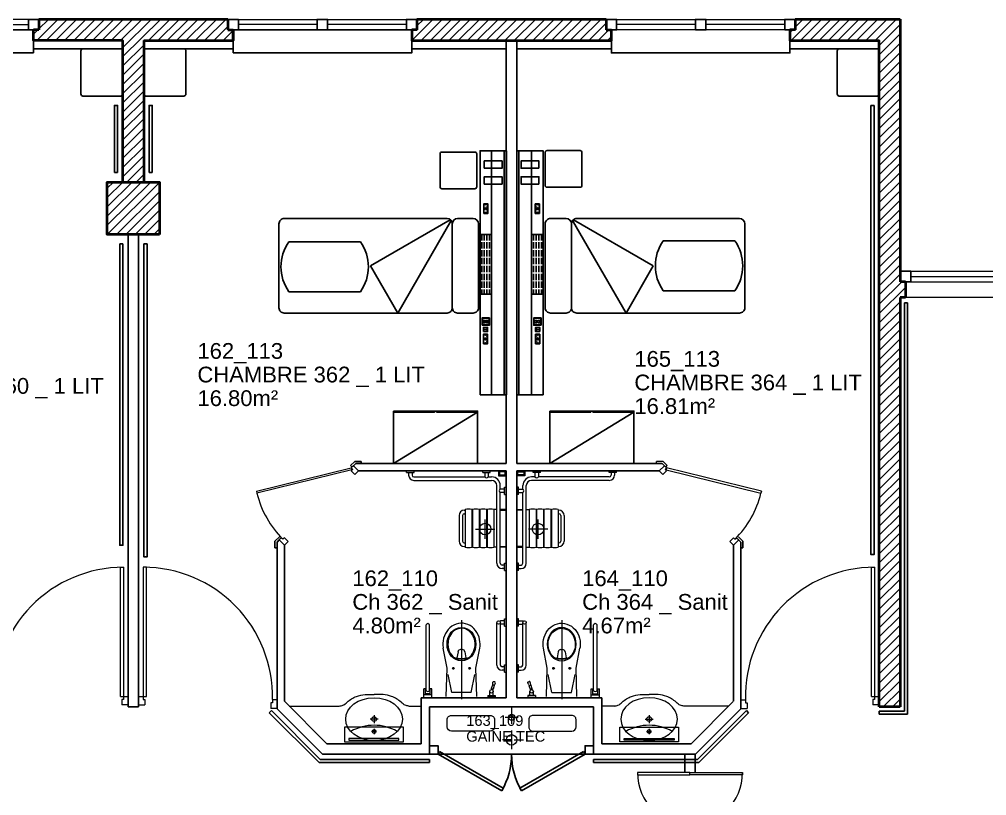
# Model space of a CAD drawing. Header units: metres. Extents: x 143.8 to 210.8, y 45.3 to 115.9.
# Drawn here: x 158.71 to 167.92, y 108.55 to 115.95 of the extents above; entities that cross this region are included whole.
import ezdxf

# ---------------------------------------------------------------- set-up
doc = ezdxf.new("R2010")
doc.units = ezdxf.units.M
doc.header["$LTSCALE"] = 0.6
doc.header["$MEASUREMENT"] = 0
doc.linetypes.add('CONTINU', pattern=[0])
doc.layers.get('0').update_dxf_attribs({"linetype": 'CONTINUOUS'})
for name, color, linetype in [('009 main courant', 181, 'CONTINUOUS'), ('400 Lits', 150, 'CONTINUOUS'), ('A_AGENC', 204, 'CONTINUOUS'), ('A_EQMP', 142, 'CONTINUOUS'), ('A_Etiqu_Gaine', 8, 'CONTINUOUS'), ('A_Etiqu_Gaine_code', 8, 'CONTINUOUS'), ('A_Etiqu_Local', 8, 'CONTINUOUS'), ('A_HACH_STRUC', 7, 'CONTINUOUS'), ('A_MUR_CLOIS', 8, 'CONTINU'), ('A_MURS_CLOI', 7, 'CONTINUOUS')]:
    doc.layers.add(name, color=color, linetype=linetype)
for name, color, linetype, lineweight in [('A_CHASS', 4, 'CONTINU', 0), ('A_MURS_STRU', 7, 'CONTINU', 40), ('A_PORT', 8, 'CONTINUOUS', 0), ('A_PORTE', 8, 'CONTINU', 0), ('A_SANI', 5, 'CONTINU', 0)]:
    doc.layers.add(name, color=color, linetype=linetype, lineweight=lineweight)
doc.styles.add('Attribut', font='arial.ttf')

# ---------------------------------------------------------------- blocks, each defined once
blk = doc.blocks.new('A_Etiqu_Local')
at = {"style": 'Attribut', "flags": 1}
for tag, p in [('CODE_HOPITAL', (-0.4463, 1.632)), ('CODE_SITE', (-0.4463, 1.407)), ('CODE_BATIMENT', (-0.4463, 1.182)), ('CODE_SECTEUR', (-0.4463, 0.957)), ('CODE_ETAGE', (-0.4463, 0.732)), ('NOM_NORMALISE', (-0.4463, -0.843)), ('SECTEUR_ACTIVITE', (-0.4463, -1.068)), ('SOUS_SECTEUR_ACTIVITE', (-0.4463, -1.293)), ('VOLUME', (-0.4463, -1.518)), ('SERVICE', (-0.4463, -1.743)), ('CODE_UG', (-0.4463, -1.968)), ('CODE_UA', (-0.4463, -2.193)), ('CODE_POLE', (-0.4463, -2.418)), ('OCCUPANT_EXTERNE', (-0.4463, -2.643)), ('DISPONIBILITE', (-0.4463, -2.868)), ('ACCES_HANDICAPES', (-0.4463, -3.093)), ('NATURE_SOL', (-0.4463, -3.318)), ('RISQUE_LABORATOIRE', (-0.4463, -3.543)), ('AMIANTE', (-0.4463, -3.768))]:
    blk.add_attdef(tag, p, '', height=0.15, dxfattribs=at)
at = {"layer": 'A_Etiqu_Local', "style": 'Attribut'}
for tag, p in [('CODE_PIECE', (-0.4463, 0.282)), ('NOM_USAGE', (-0.4463, 0.057)), ('SURFACE', (-0.4463, -0.168))]:
    blk.add_attdef(tag, p, '', height=0.15, dxfattribs=at)
blk = doc.blocks.new('A_Etiqu_Gaine')
at = {"style": 'Attribut', "flags": 1}
for tag, p in [('CODE_HOPITAL', (-0.4323, 0.8651)), ('CODE_SITE', (-0.4323, 0.7151)), ('CODE_BATIMENT', (-0.4323, 0.5651)), ('CODE_SECTEUR', (-0.4323, 0.4151)), ('CODE_ETAGE', (-0.4323, 0.2651)), ('NOM_NORMALISE', (-0.4323, -0.3349)), ('SECTEUR_ACTIVITE', (-0.4323, -0.4849)), ('SOUS_SECTEUR_ACTIVITE', (-0.4323, -0.6349)), ('SURFACE', (-0.4323, -0.7849)), ('CODE_UG', (-0.4323, -0.9349)), ('CODE_POLE', (-0.4323, -1.0849)), ('AMIANTE', (-0.4323, -1.2349))]:
    blk.add_attdef(tag, p, '', height=0.1, dxfattribs=at)
at = {"layer": 'A_Etiqu_Gaine', "style": 'Attribut'}
blk.add_attdef('NOM_USAGE', (-0.4323, -0.1849), '', height=0.1, dxfattribs=at)
at = {"layer": 'A_Etiqu_Gaine_code', "style": 'Attribut'}
blk.add_attdef('CODE_PIECE', (-0.4323, -0.0349), '', height=0.1, dxfattribs=at)
blk = doc.blocks.new('BROCA2-G840')
at = {"layer": '400 Lits', "linetype": 'Continuous'}
for p, q in [((18.649998, 68.849876), (18.799992, 68.849876)), ((18.849995, 68.799881), (18.849995, 67.999878)), ((18.860882, 68.831024), (19.36961, 67.949875)), ((18.868847, 68.838989), (19.629421, 68.399879)), ((19.629421, 68.399879), (19.36961, 67.949875)), ((18.649998, 67.949875), (18.799992, 67.949875))]:
    blk.add_line(p, q, dxfattribs=at)
for points in [[(18.649998, 68.849876, 0.414214), (18.599998, 68.799881), (18.599995, 67.999878, 0.414214), (18.649998, 67.949878)], [(18.799992, 68.849876, -0.414213), (18.849992, 68.799881), (18.849995, 67.999878, -0.414214), (18.799992, 67.949878)], [(18.899998, 68.849876, 0.414214), (18.849998, 68.799881), (18.849995, 67.999878, 0.414214), (18.899998, 67.949878)], [(18.899723, 67.949875), (20.449993, 67.949875, 0.414214), (20.499993, 67.999878), (20.499996, 68.799881, 0.414213), (20.449993, 68.849881), (18.899723, 68.849876)]]:
    blk.add_lwpolyline(points, format="xyb", dxfattribs=at)
blk = doc.blocks.new('BROCA2-G851')
at = {"layer": '400 Lits', "linetype": 'Continuous'}
for p, q in [((18.031073, 68.838989), (17.270498, 68.399872)), ((18.039038, 68.831024), (17.53031, 67.949875)), ((18.049925, 68.799881), (18.049925, 67.999878)), ((18.249922, 68.849884), (18.099928, 68.849884)), ((17.270498, 68.399872), (17.53031, 67.949875)), ((18.249922, 67.949875), (18.099928, 67.949875))]:
    blk.add_line(p, q, dxfattribs=at)
for points in [[(18.000196, 67.949875), (16.449926, 67.949875, -0.414214), (16.399926, 67.999878), (16.399923, 68.799881, -0.414214), (16.449926, 68.849881), (18.000196, 68.849884)], [(17.999922, 68.849884, -0.414213), (18.049922, 68.799881), (18.049925, 67.999878, -0.414214), (17.999922, 67.949878)], [(18.099928, 68.849884, 0.414213), (18.049928, 68.799881), (18.049925, 67.999878, 0.414214), (18.099928, 67.949878)], [(18.249922, 68.849884, -0.414213), (18.299922, 68.799881), (18.299925, 67.999878, -0.414214), (18.249922, 67.949878)]]:
    blk.add_lwpolyline(points, format="xyb", dxfattribs=at)
blk = doc.blocks.new('BROCA2-G666')
at = {"layer": '400 Lits', "linetype": 'Continuous'}
for p, q in [((8.973927, 68.63842), (9.655507, 68.63842)), ((8.973927, 68.161324), (9.655507, 68.161324))]:
    blk.add_line(p, q, dxfattribs=at)
for start, end in [(145.007771, 214.992539), (325.007913, 34.991933)]:
    blk.add_arc((9.314717, 68.399879), 0.415985, start, end, dxfattribs=at)

msp = doc.modelspace()

# ---------------------------------------------------------------- hatches: boundary and pattern name
at = {"layer": 'A_EQMP', "linetype": 'Continuous'}
h = msp.add_hatch(dxfattribs=at)
h.set_pattern_fill('ACAD_ISO02W100', color=8, scale=0.005, angle=90, style=0)
h.set_pattern_definition([(90, (162.765656, 110.23796), (0.025, 2e-18), [0.06, -0.015])])
h.paths.add_polyline_path([(163.2098, 113.8975), (163.2098, 113.3275), (163.0998, 113.3275), (163.0998, 113.8975)])
h = msp.add_hatch(dxfattribs=at)
h.set_pattern_fill('ACAD_ISO02W100', color=8, scale=0.005, angle=90, style=0)
h.set_pattern_definition([(90, (164.034856, 110.23796), (-0.025, 2e-18), [0.06, -0.015])])
h.paths.add_polyline_path([(163.5907, 113.8975), (163.5907, 113.3275), (163.7007, 113.3275), (163.7007, 113.8975)])
at = {"layer": 'A_HACH_STRUC'}
h = msp.add_hatch(dxfattribs=at)
h.set_pattern_fill('ANSI31', color=8, scale=0.5, angle=359.76959, style=0)
h.set_pattern_definition([(44.7696, (158.85037, 114.396135), (-0.0440161, 0.0443715), [])])
h.paths.add_polyline_path([(160.6994, 115.9457), (158.9004, 115.9457), (158.9004, 115.8457), (158.8504, 115.8457), (158.8504, 115.7457), (159.6999, 115.7457), (159.6999, 115.6657), (159.6999, 114.3961), (159.8999, 114.3961), (159.8999, 115.7457), (160.7494, 115.7457), (160.7494, 115.8457), (160.6994, 115.8457)])
h = msp.add_hatch(dxfattribs=at)
h.set_pattern_fill('ANSI31', color=8, scale=0.5, angle=359.76959, style=0)
h.set_pattern_definition([(44.7696, (162.44937, 115.74566), (-0.044016, 0.0443715), [])])
h.paths.add_polyline_path([(164.3001, 115.9457), (162.4994, 115.9457), (162.4994, 115.8457), (162.4494, 115.8457), (162.4494, 115.7457), (163.3496, 115.7457), (163.4499, 115.7457), (164.3501, 115.7457), (164.3501, 115.8457), (164.3001, 115.8457)])
h = msp.add_hatch(dxfattribs=at)
h.set_pattern_fill('ANSI31', color=8, scale=0.5, angle=359.76959, style=0)
h.set_pattern_definition([(44.7696, (166.05008, 109.39619), (-0.0440161, 0.04437154), [])])
h.paths.add_polyline_path([(167.0999, 115.9457), (166.1001, 115.9457), (166.1001, 115.8457), (166.0501, 115.8457), (166.0501, 115.7457), (166.9009, 115.7457), (166.8999, 115.7446), (166.8999, 115.6657), (166.8999, 109.3962), (167.0999, 109.3962), (167.0999, 113.2962), (167.1499, 113.2962), (167.1499, 113.4462), (167.0999, 113.4462)])
h = msp.add_hatch(dxfattribs=at)
h.set_pattern_fill('ANSI31', color=8, scale=0.5, angle=359.76959, style=0)
h.set_pattern_definition([(44.77, (159.54987, 113.896135), (-0.044016, 0.0443715), [])])
h.paths.add_polyline_path([(160.0499, 114.3961), (159.5499, 114.3961), (159.5499, 113.8961), (160.0499, 113.8961)])

# ---------------------------------------------------------------- linework, layer by layer
at = {"layer": '009 main courant', "color": 8, "linetype": 'Continuous'}
for p, q in [((166.8502, 115.1257), (166.8202, 115.1257)), ((159.6496, 114.4861), (159.6196, 114.4861)), ((159.9799, 114.4861), (159.9499, 114.4861)), ((159.6997, 113.8061), (159.6697, 113.8061)), ((159.93, 113.8061), (159.9, 113.8061)), ((167.1399, 113.2462), (167.1399, 109.3562)), ((167.1699, 113.2462), (167.1399, 113.2462)), ((167.1699, 113.2462), (167.1699, 109.3262)), ((161.1148, 109.3608), (161.0936, 109.3396)), ((161.567, 108.8662), (161.0936, 109.3396)), ((161.5795, 108.8962), (161.1148, 109.3608)), ((165.1709, 108.8962), (165.6355, 109.3608)), ((165.1833, 108.8662), (165.6567, 109.3396)), ((165.6355, 109.3608), (165.6567, 109.3396)), ((167.1399, 109.3562), (166.8999, 109.3562)), ((166.8999, 109.3262), (166.8999, 109.3562)), ((167.1699, 109.3262), (166.8999, 109.3262)), ((161.567, 108.8662), (162.6204, 108.8662)), ((161.5795, 108.8962), (162.6204, 108.8962)), ((162.6204, 108.8962), (162.6204, 108.8662)), ((164.1802, 108.8962), (164.1802, 108.8662)), ((165.1709, 108.8962), (164.1802, 108.8962)), ((165.1833, 108.8662), (164.1802, 108.8662))]:
    msp.add_line(p, q, dxfattribs=at)
for points in [[(158.8504, 115.6257), (157.1504, 115.6257), (157.1504, 115.8457), (158.8504, 115.8457)], [(160.7494, 115.6257), (162.4494, 115.6257), (162.4494, 115.8457), (160.7494, 115.8457)]]:
    msp.add_lwpolyline(points, close=True, dxfattribs=at)
for points in [[(164.3501, 115.8457), (164.3501, 115.6257), (166.0501, 115.6257), (166.0501, 115.8457)], [(159.6196, 114.4861), (159.6196, 115.1257), (159.6496, 115.1257), (159.6496, 114.4861)], [(159.9799, 114.4861), (159.9799, 115.1257), (159.9499, 115.1257), (159.9499, 114.4861)], [(166.8502, 115.1257), (166.8502, 110.8476), (166.8202, 110.8476), (166.8202, 115.1257)], [(159.6997, 113.8061), (159.6997, 110.936), (159.6697, 110.936), (159.6697, 113.8061)], [(159.9, 113.8061), (159.9, 110.8254), (159.93, 110.8254), (159.93, 113.8061)]]:
    msp.add_lwpolyline(points, dxfattribs=at)
at = {"layer": 'A_AGENC', "color": 8, "linetype": 'Continuous'}
for p, q in [((164.1802, 108.9462), (162.6202, 108.9462)), ((162.7002, 108.9462), (162.7152, 108.9722)), ((163.3064, 108.5962), (162.7002, 108.9462)), ((162.7152, 108.9722), (163.3214, 108.6222)), ((164.0852, 108.9722), (163.4789, 108.6222)), ((163.4939, 108.5962), (164.1002, 108.9462)), ((164.1002, 108.9462), (164.0852, 108.9722)), ((163.3214, 108.6222), (163.3064, 108.5962)), ((163.4789, 108.6222), (163.4939, 108.5962))]:
    msp.add_line(p, q, dxfattribs=at)
for points in [[(162.6202, 108.9462), (162.6202, 109.0262), (162.7002, 109.0262), (162.7002, 108.9462)], [(164.1002, 108.9462), (164.1002, 109.0262), (164.1802, 109.0262), (164.1802, 108.9462)]]:
    msp.add_lwpolyline(points, dxfattribs=at)
for centre, start, end in [((162.7002, 108.9462), 330.00001, 0), ((164.1002, 108.9462), 180, 210)]:
    msp.add_arc(centre, 0.7, start, end, dxfattribs=at)
at = {"layer": 'A_CHASS', "color": 8}
for p, q in [((158.8004, 115.9457), (157.2004, 115.9457)), ((160.7994, 115.9457), (162.3994, 115.9457)), ((164.4001, 115.9456), (166.0001, 115.9457)), ((157.2004, 115.8457), (158.8004, 115.8457)), ((158.0504, 115.8957), (158.8004, 115.8957)), ((161.5494, 115.8957), (160.7994, 115.8957)), ((162.3994, 115.8457), (160.7994, 115.8457)), ((162.3994, 115.8957), (161.6494, 115.8957)), ((165.1501, 115.8957), (164.4001, 115.8957)), ((166.0001, 115.8457), (164.4001, 115.8457)), ((166.0001, 115.8957), (165.2501, 115.8957)), ((167.1999, 113.5462), (168.7499, 113.5462)), ((167.1999, 113.4962), (168.7499, 113.4962)), ((167.1999, 113.4462), (168.8499, 113.4462)), ((168.7999, 113.2962), (167.1499, 113.2962))]:
    msp.add_line(p, q, dxfattribs=at)
at = {"layer": 'A_EQMP', "color": 8, "linetype": 'Continuous'}
for p, q in [((163.2098, 112.3686), (163.2098, 114.6942)), ((163.3299, 112.3686), (163.3299, 114.6942)), ((163.4706, 112.3686), (163.4706, 114.6942)), ((163.5907, 112.3686), (163.5907, 114.6942)), ((163.1748, 114.143), (163.1348, 114.143)), ((163.6257, 114.143), (163.6657, 114.143)), ((163.1665, 112.9752), (163.1665, 113.0085)), ((163.634, 112.9752), (163.634, 113.0085)), ((163.1714, 112.9012), (163.1314, 112.9012)), ((163.6291, 112.9012), (163.6691, 112.9012)), ((162.2765, 111.7146), (163.0765, 112.2046)), ((163.764, 111.7146), (164.564, 112.2046))]:
    msp.add_line(p, q, dxfattribs=at)
for points in [[(159.6999, 115.6657), (159.3199, 115.6657, 0.414214), (159.2999, 115.6457), (159.2999, 115.2357, 0.414214), (159.3199, 115.2157), (159.6799, 115.2157, 0.414213), (159.6999, 115.2357), (159.6999, 115.6657)], [(159.8999, 115.6657), (160.2799, 115.6657, -0.414214), (160.2999, 115.6457), (160.2999, 115.2357, -0.414214), (160.2799, 115.2157), (159.9199, 115.2157, -0.414213), (159.8999, 115.2357), (159.8999, 115.6657)], [(166.8999, 115.6657), (166.5199, 115.6657, 0.414214), (166.4999, 115.6457), (166.4999, 115.2357, 0.414214), (166.5199, 115.2157), (166.8799, 115.2157, 0.414213), (166.8999, 115.2357), (166.8999, 115.6657)]]:
    msp.add_lwpolyline(points, format="xyb", dxfattribs=at)
for points in [[(163.069, 114.35), (163.069, 114.6647, 0.414214), (163.0514, 114.6824), (162.7366, 114.6824, 0.414214), (162.719, 114.6647), (162.719, 114.35, 0.414214), (162.7366, 114.3324), (163.0514, 114.3324, 0.414214)], [(164.0699, 114.364), (164.0699, 114.6787, 0.414214), (164.0522, 114.6964), (163.7375, 114.6964, 0.414214), (163.7199, 114.6787), (163.7199, 114.364, 0.414214), (163.7375, 114.3464), (164.0522, 114.3464, 0.414214)]]:
    msp.add_lwpolyline(points, format="xyb", close=True, dxfattribs=at)
for points in [[(163.1003, 112.3686), (163.1003, 114.6942), (163.3503, 114.6942), (163.3503, 112.3686)], [(163.7002, 112.3686), (163.7002, 114.6942), (163.4502, 114.6942), (163.4502, 112.3686)], [(163.1399, 114.527), (163.1399, 114.597), (163.3099, 114.597), (163.3099, 114.527)], [(163.6607, 114.527), (163.6607, 114.597), (163.4907, 114.597), (163.4907, 114.527)], [(163.1399, 114.377), (163.1399, 114.447), (163.3099, 114.447), (163.3099, 114.377)], [(163.6607, 114.377), (163.6607, 114.447), (163.4907, 114.447), (163.4907, 114.377)], [(163.1348, 114.098), (163.1348, 114.188), (163.1748, 114.188), (163.1748, 114.098)], [(163.6657, 114.098), (163.6657, 114.188), (163.6257, 114.188), (163.6257, 114.098)], [(163.1198, 113.0325), (163.1198, 113.1025), (163.1898, 113.1025), (163.1898, 113.0325)], [(163.1218, 113.0345), (163.1218, 113.1005), (163.1878, 113.1005), (163.1878, 113.0345)], [(163.132, 113.0562), (163.132, 113.0788), (163.1493, 113.0788), (163.1493, 113.0562)], [(163.1776, 113.0562), (163.1776, 113.0788), (163.1604, 113.0788), (163.1604, 113.0562)], [(163.6807, 113.0325), (163.6807, 113.1025), (163.6107, 113.1025), (163.6107, 113.0325)], [(163.6787, 113.0345), (163.6787, 113.1005), (163.6127, 113.1005), (163.6127, 113.0345)], [(163.6229, 113.0562), (163.6229, 113.0788), (163.6402, 113.0788), (163.6402, 113.0562)], [(163.6685, 113.0562), (163.6685, 113.0788), (163.6512, 113.0788), (163.6512, 113.0562)], [(163.1322, 112.9714), (163.1322, 113.0114), (163.1722, 113.0114), (163.1722, 112.9714)], [(163.6683, 112.9714), (163.6683, 113.0114), (163.6283, 113.0114), (163.6283, 112.9714)], [(163.1314, 112.8562), (163.1314, 112.9462), (163.1714, 112.9462), (163.1714, 112.8562)], [(163.6691, 112.8562), (163.6691, 112.9462), (163.6291, 112.9462), (163.6291, 112.8562)], [(162.2765, 112.2146), (162.2765, 111.7146), (163.0765, 111.7146), (163.0765, 112.2146)], [(163.764, 112.2146), (163.764, 111.7146), (164.564, 111.7146), (164.564, 112.2146)]]:
    msp.add_lwpolyline(points, close=True, dxfattribs=at)
for points in [[(163.2098, 113.8975), (163.0998, 113.8975)], [(163.5907, 113.8975), (163.7007, 113.8975), (163.7007, 113.3275), (163.5907, 113.3275)], [(163.0998, 113.3275), (163.2098, 113.3275)], [(163.1665, 112.9912), (163.1417, 112.9912)], [(163.634, 112.9912), (163.6588, 112.9912)], [(162.6665, 112.2146), (162.6665, 112.2046), (162.2765, 112.2046)], [(163.0765, 112.2046), (162.6865, 112.2046), (162.6865, 112.2146)], [(164.154, 112.2146), (164.154, 112.2046), (163.764, 112.2046)], [(164.564, 112.2046), (164.174, 112.2046), (164.174, 112.2146)]]:
    msp.add_lwpolyline(points, dxfattribs=at)
for centre, radius in [((163.1548, 114.1655), 0.02), ((163.1548, 114.1789), 0.000725), ((163.6457, 114.1655), 0.02), ((163.6457, 114.1789), 0.000725), ((163.1548, 114.1205), 0.02), ((163.1548, 114.1537), 0.000725), ((163.1548, 114.1339), 0.000725), ((163.1548, 114.1087), 0.000725), ((163.1683, 114.1652), 0.000725), ((163.1683, 114.1202), 0.000725), ((163.6457, 114.1205), 0.02), ((163.6322, 114.1652), 0.000725), ((163.6322, 114.1202), 0.000725), ((163.6457, 114.1537), 0.000725), ((163.6457, 114.1339), 0.000725), ((163.6457, 114.1087), 0.000725), ((163.1514, 112.9237), 0.02), ((163.1514, 112.8787), 0.02), ((163.1514, 112.9371), 0.000725), ((163.1514, 112.9119), 0.000725), ((163.1514, 112.8921), 0.000725), ((163.1649, 112.9234), 0.000725), ((163.6491, 112.9237), 0.02), ((163.6491, 112.8787), 0.02), ((163.6356, 112.9234), 0.000725), ((163.6491, 112.9371), 0.000725), ((163.6491, 112.9119), 0.000725), ((163.6491, 112.8921), 0.000725), ((163.1514, 112.8669), 0.000725), ((163.1649, 112.8784), 0.000725), ((163.6356, 112.8784), 0.000725), ((163.6491, 112.8669), 0.000725)]:
    msp.add_circle(centre, radius, dxfattribs=at)
at = {"layer": 'A_MUR_CLOIS', "color": 8, "linetype": 'Continuous'}
for p, q in [((159.7502, 109.3962), (159.7499, 113.8961)), ((159.8499, 109.3962), (159.8499, 113.8961)), ((161.9078, 111.7343), (161.868, 111.6946)), ((161.8822, 111.6805), (161.868, 111.6946)), ((161.9161, 111.7143), (161.8953, 111.6935)), ((161.9078, 111.7343), (161.9696, 111.7343)), ((161.9161, 111.7143), (163.3502, 111.7144)), ((161.9696, 111.7143), (161.9696, 111.7343)), ((164.8337, 111.7143), (163.4503, 111.7144)), ((161.9451, 111.6443), (163.3502, 111.6444)), ((161.191, 111.0176), (161.1473, 110.9739)), ((161.1473, 110.9739), (161.1473, 110.9121)), ((161.1881, 110.9864), (161.1673, 110.9656)), ((161.1673, 109.3793), (161.1673, 110.9656)), ((165.5587, 111.0176), (165.6024, 110.9739)), ((165.5824, 109.3793), (165.5824, 110.9656)), ((165.6024, 110.9739), (165.6024, 110.9121)), ((161.1673, 110.9121), (161.1473, 110.9121)), ((161.2373, 109.4507), (161.2373, 110.9366)), ((165.5124, 109.4507), (165.5124, 110.9366)), ((165.5824, 110.9121), (165.6024, 110.9121)), ((163.3499, 109.4832), (162.5402, 109.4832)), ((162.5402, 109.0462), (162.5402, 109.4832)), ((164.2602, 109.4832), (163.4498, 109.4832)), ((164.2602, 109.0462), (164.2602, 109.4832)), ((159.7502, 109.3962), (159.8499, 109.3962)), ((161.2373, 109.4507), (161.6419, 109.0462)), ((164.1802, 109.3962), (162.6202, 109.3962)), ((162.6202, 108.9462), (162.6202, 109.3962)), ((164.1802, 108.9462), (164.1802, 109.3962)), ((165.5101, 109.4475), (165.1087, 109.0462)), ((161.1673, 109.3793), (161.6005, 108.9462)), ((165.5801, 109.3761), (165.1502, 108.9462)), ((162.5402, 109.0462), (161.6419, 109.0462)), ((165.1087, 109.0462), (164.2602, 109.0462)), ((162.6202, 108.9462), (161.6005, 108.9462)), ((165.1502, 108.9462), (164.1802, 108.9462))]:
    msp.add_line(p, q, dxfattribs=at)
for points in [[(158.9004, 115.8457), (158.8004, 115.8457), (158.8004, 115.9457), (158.9004, 115.9457)], [(160.6994, 115.8457), (160.7994, 115.8457), (160.7994, 115.9457), (160.6994, 115.9457)], [(161.5494, 115.8457), (161.6494, 115.8457), (161.6494, 115.9457), (161.5494, 115.9457)], [(162.3994, 115.8457), (162.4994, 115.8457), (162.4994, 115.9457), (162.3994, 115.9457)], [(164.3001, 115.8457), (164.4001, 115.8457), (164.4001, 115.9456), (164.3001, 115.9456)], [(165.1501, 115.8457), (165.2501, 115.8457), (165.2501, 115.9457), (165.1501, 115.9457)], [(166.0001, 115.8457), (166.1001, 115.8457), (166.1001, 115.9457), (166.0001, 115.9457)], [(159.6999, 115.6657), (158.8504, 115.6657), (158.8504, 115.7457), (159.6999, 115.7457)], [(159.8999, 115.6657), (160.7494, 115.6657), (160.7494, 115.7457), (159.8999, 115.7457)], [(166.0501, 115.6657), (166.8999, 115.6657), (166.8999, 115.7457), (166.0501, 115.7457)], [(167.1999, 113.4462), (167.0999, 113.4462), (167.0999, 113.5462), (167.1999, 113.5462)]]:
    msp.add_lwpolyline(points, close=True, dxfattribs=at)
for points in [[(164.3501, 115.7457), (162.4494, 115.7457), (162.4494, 115.6657), (163.3496, 115.6657), (163.3496, 115.7457)], [(163.3499, 115.7457), (163.3502, 111.7144)], [(163.4503, 111.7144), (163.4499, 115.7457)], [(163.4499, 115.7457), (163.4499, 115.6657), (164.3501, 115.6657), (164.3501, 115.7457)], [(163.3499, 111.6446), (163.3499, 109.4832)], [(164.8053, 111.6443), (163.4506, 111.6446), (163.4506, 109.4832)]]:
    msp.add_lwpolyline(points, dxfattribs=at)
at = {"layer": 'A_MURS_CLOI', "color": 8}
for p, q in [((165.0486, 108.7701), (165.0486, 108.9462)), ((165.1486, 108.7701), (165.1486, 108.9462))]:
    msp.add_line(p, q, dxfattribs=at)
at = {"layer": 'A_MURS_STRU', "color": 8, "linetype": 'Continuous'}
for p, q in [((158.9004, 115.9457), (158.9004, 115.8457)), ((160.6994, 115.9457), (160.6994, 115.8457)), ((162.4994, 115.9457), (162.4994, 115.8457)), ((164.3001, 115.9456), (164.3001, 115.8457)), ((166.1001, 115.9457), (166.1001, 115.8457)), ((167.0999, 115.9462), (167.0999, 113.4462)), ((158.9004, 115.8457), (158.8504, 115.8457)), ((160.6994, 115.8457), (160.7494, 115.8457)), ((162.4994, 115.8457), (162.4494, 115.8457)), ((164.3001, 115.8457), (164.3501, 115.8457)), ((166.1001, 115.8457), (166.0501, 115.8457)), ((166.8999, 109.3962), (166.8999, 115.7457)), ((167.1499, 113.4462), (167.0999, 113.4462)), ((167.1499, 113.4462), (167.1499, 113.2962)), ((167.0999, 113.2962), (167.0999, 109.3962)), ((167.1499, 113.2962), (167.0999, 113.2962)), ((167.0999, 109.3962), (166.8999, 109.3962))]:
    msp.add_line(p, q, dxfattribs=at)
for points in [[(160.6994, 115.9457), (158.9004, 115.9457)], [(164.3001, 115.9457), (162.4994, 115.9457)], [(167.0999, 115.9457), (166.1001, 115.9457)], [(159.6999, 115.7457), (158.8501, 115.7457), (158.8501, 115.8457)], [(159.8999, 115.7457), (160.7497, 115.7457), (160.7497, 115.8457)], [(160.7494, 115.8457), (160.7494, 115.7457)], [(162.4494, 115.8457), (162.4494, 115.7457), (164.3504, 115.7457), (164.3504, 115.8457)], [(166.0501, 115.8457), (166.0501, 115.7457), (166.8999, 115.7457)], [(159.6999, 114.3961), (159.6999, 115.7457)], [(159.8999, 115.7457), (159.8999, 114.3961)]]:
    msp.add_lwpolyline(points, dxfattribs=at)
msp.add_lwpolyline([(160.0499, 113.8961), (159.5499, 113.8961), (159.5499, 114.3961), (160.0499, 114.3961)], close=True, dxfattribs=at)
at = {"layer": 'A_PORT', "color": 8}
for p, q in [((165.0986, 108.7701), (164.5986, 108.7701)), ((164.5986, 108.7701), (164.5986, 108.7487)), ((164.5986, 108.7487), (165.0986, 108.7487)), ((165.0986, 108.7701), (165.5986, 108.7701)), ((165.0986, 108.7487), (165.0986, 108.7701)), ((165.0986, 108.7487), (165.0986, 108.7701)), ((165.5986, 108.7487), (165.0986, 108.7487)), ((165.5986, 108.7701), (165.5986, 108.7487))]:
    msp.add_line(p, q, dxfattribs=at)
for start, end in [(180, 269.99999), (270.00001, 360)]:
    msp.add_arc((165.0986, 108.7701), 0.5, start, end, dxfattribs=at)
at = {"layer": 'A_PORTE', "color": 8, "linetype": 'Continuous'}
for p, q in [((164.7801, 111.7143), (164.7801, 111.7343)), ((164.8419, 111.7343), (164.7801, 111.7343)), ((164.8337, 111.7143), (164.8545, 111.6935)), ((164.8419, 111.7343), (164.8817, 111.6946)), ((164.8676, 111.6805), (164.8817, 111.6946)), ((160.9709, 111.4517), (161.8737, 111.6726)), ((161.8785, 111.6532), (160.9755, 111.4323)), ((161.8737, 111.6726), (161.8785, 111.6532)), ((164.876, 111.6726), (164.8713, 111.6532)), ((164.8713, 111.6532), (165.7742, 111.4323)), ((165.7788, 111.4517), (164.876, 111.6726)), ((160.9709, 111.4517), (160.9756, 111.4323)), ((165.7788, 111.4517), (165.7741, 111.4323)), ((165.5616, 110.9864), (165.5824, 110.9656)), ((159.6763, 109.4962), (159.6763, 110.7262)), ((159.6763, 110.7262), (159.7063, 110.7262)), ((159.7063, 110.7262), (159.7063, 109.4684)), ((159.8938, 110.7262), (159.8938, 109.4684)), ((159.9238, 110.7262), (159.8938, 110.7262)), ((159.9238, 109.4962), (159.9238, 110.7262)), ((166.826, 110.7262), (166.856, 110.7262)), ((166.826, 109.4962), (166.826, 110.7262)), ((166.856, 110.7262), (166.856, 109.4684)), ((159.6763, 109.4962), (159.7502, 109.4962)), ((159.8499, 109.4962), (159.9238, 109.4962)), ((166.826, 109.4962), (166.8999, 109.4962)), ((159.7063, 109.4684), (159.6903, 109.4684)), ((159.6903, 109.4684), (159.6903, 109.4162)), ((159.7502, 109.4162), (159.6903, 109.4162)), ((159.8499, 109.4162), (159.9098, 109.4162)), ((159.8938, 109.4684), (159.9098, 109.4684)), ((159.9098, 109.4684), (159.9098, 109.4162)), ((161.1234, 109.4346), (161.1074, 109.4346)), ((161.1074, 109.4346), (161.1074, 109.3824)), ((161.1234, 109.4624), (161.1234, 109.4346)), ((161.1673, 109.4624), (161.1234, 109.4624)), ((161.1673, 109.3824), (161.1673, 109.4624)), ((165.5824, 109.4624), (165.6263, 109.4624)), ((165.6263, 109.4624), (165.6263, 109.4346)), ((165.6263, 109.4346), (165.6423, 109.4346)), ((165.6423, 109.4346), (165.6423, 109.3824)), ((166.84, 109.4684), (166.84, 109.4162)), ((166.856, 109.4684), (166.84, 109.4684)), ((166.8999, 109.4162), (166.84, 109.4162)), ((161.1673, 109.3824), (161.1074, 109.3824)), ((165.5824, 109.3824), (165.6423, 109.3824))]:
    msp.add_line(p, q, dxfattribs=at)
for points in [[(161.8949, 111.6938), (161.8737, 111.6726), (161.8879, 111.6585), (161.8737, 111.6443), (161.9091, 111.609), (161.9444, 111.6443), (161.8949, 111.6938)], [(164.8548, 111.6938), (164.876, 111.6726), (164.8619, 111.6585), (164.876, 111.6443), (164.8407, 111.609), (164.8053, 111.6443), (164.8548, 111.6938)], [(161.2373, 111.008), (161.2232, 110.9938), (161.209, 111.008), (161.1878, 110.9867), (161.2373, 110.9372), (161.2727, 110.9726), (161.2373, 111.008)], [(165.5124, 111.008), (165.5265, 110.9938), (165.5407, 111.008), (165.5619, 110.9867), (165.5124, 110.9372), (165.477, 110.9726), (165.5124, 111.008)]]:
    msp.add_lwpolyline(points, dxfattribs=at)
for centre, radius, start, end in [((161.8879, 111.6585), 0.94, 193.92465, 225), ((164.8619, 111.6585), 0.94, 315, 346.07535), ((159.7063, 109.4962), 1.23, 90, 181.29426), ((159.8938, 109.4962), 1.23, 358.70574, 90), ((166.856, 109.4962), 1.23, 90, 181.29426)]:
    msp.add_arc(centre, radius, start, end, dxfattribs=at)
at = {"layer": 'A_SANI', "color": 8, "linetype": 'Continuous'}
for p, q in [((162.401, 111.6279), (162.401, 111.6446)), ((162.401, 111.6279), (162.4717, 111.6279)), ((162.4198, 111.6279), (162.4198, 111.6046)), ((162.4528, 111.6279), (162.4528, 111.6046)), ((162.4717, 111.6279), (162.4717, 111.6446)), ((163.1257, 111.6446), (163.1964, 111.6446)), ((163.1257, 111.6279), (163.1257, 111.6446)), ((163.1257, 111.6279), (163.1964, 111.6279)), ((163.1446, 111.6279), (163.1446, 111.5876)), ((163.1776, 111.6279), (163.1776, 111.5876)), ((163.1964, 111.6279), (163.1964, 111.6446)), ((163.6748, 111.6446), (163.6041, 111.6446)), ((163.6041, 111.6279), (163.6041, 111.6446)), ((163.6748, 111.6279), (163.6041, 111.6279)), ((163.623, 111.6279), (163.623, 111.5876)), ((163.656, 111.6279), (163.656, 111.5876)), ((163.6748, 111.6279), (163.6748, 111.6446)), ((164.3288, 111.6279), (164.3288, 111.6446)), ((164.3995, 111.6279), (164.3288, 111.6279)), ((164.3477, 111.6279), (164.3477, 111.6046)), ((164.3807, 111.6279), (164.3807, 111.6046)), ((164.3995, 111.6279), (164.3995, 111.6446)), ((162.4698, 111.5876), (163.1446, 111.5876)), ((162.4698, 111.5546), (163.2101, 111.5546)), ((163.1776, 111.5876), (163.2101, 111.5876)), ((163.623, 111.5876), (163.5905, 111.5876)), ((164.3307, 111.5546), (163.5905, 111.5546)), ((164.3307, 111.5876), (163.656, 111.5876)), ((163.2601, 110.7644), (163.2601, 111.5046)), ((163.2931, 111.4721), (163.2931, 111.5046)), ((163.3333, 111.4721), (163.2931, 111.4721)), ((163.2931, 110.7644), (163.2931, 111.4391)), ((163.3333, 111.4391), (163.2931, 111.4391)), ((163.3333, 111.491), (163.3501, 111.491)), ((163.3333, 111.4203), (163.3333, 111.491)), ((163.3333, 111.4203), (163.3501, 111.4203)), ((163.3501, 111.4203), (163.3501, 111.491)), ((163.4505, 111.4203), (163.4505, 111.491)), ((163.4672, 111.491), (163.4505, 111.491)), ((163.4672, 111.4203), (163.4505, 111.4203)), ((163.4672, 111.4203), (163.4672, 111.491)), ((163.4672, 111.4721), (163.5075, 111.4721)), ((163.4672, 111.4391), (163.5075, 111.4391)), ((163.5075, 111.4721), (163.5075, 111.5046)), ((163.5075, 110.7644), (163.5075, 111.4391)), ((163.5405, 110.7644), (163.5405, 111.5046)), ((162.9501, 111.2698), (162.9568, 111.2698)), ((162.9501, 111.2368), (162.9568, 111.2368)), ((162.9568, 111.2766), (162.9568, 110.918)), ((163.0218, 111.2766), (163.0218, 110.918)), ((163.0268, 111.2766), (163.0218, 111.2766)), ((163.0268, 111.2766), (163.0268, 110.918)), ((163.0918, 111.2766), (163.0918, 110.918)), ((163.0968, 111.2766), (163.0918, 111.2766)), ((163.0968, 111.2766), (163.0968, 110.918)), ((163.1618, 111.2766), (163.1618, 110.918)), ((163.1668, 111.2766), (163.1618, 111.2766)), ((163.1668, 111.2766), (163.1668, 110.918)), ((163.2318, 111.2766), (163.2318, 110.918)), ((163.2601, 111.2766), (163.2318, 111.2766)), ((163.3501, 111.2766), (163.2931, 111.2766)), ((163.2931, 111.2698), (163.3501, 111.2698)), ((163.4505, 111.2766), (163.5075, 111.2766)), ((163.5075, 111.2698), (163.4505, 111.2698)), ((163.5405, 111.2766), (163.5687, 111.2766)), ((163.5687, 111.2766), (163.5687, 110.918)), ((163.6337, 111.2766), (163.6337, 110.918)), ((163.6337, 111.2766), (163.6387, 111.2766)), ((163.6387, 111.2766), (163.6387, 110.918)), ((163.7037, 111.2766), (163.7037, 110.918)), ((163.7037, 111.2766), (163.7087, 111.2766)), ((163.7087, 111.2766), (163.7087, 110.918)), ((163.7737, 111.2766), (163.7737, 110.918)), ((163.7737, 111.2766), (163.7787, 111.2766)), ((163.7787, 111.2766), (163.7787, 110.918)), ((163.8437, 111.2766), (163.8437, 110.918)), ((163.8505, 111.2698), (163.8437, 111.2698)), ((163.8505, 111.2368), (163.8437, 111.2368)), ((162.9001, 111.2198), (162.9001, 110.9748)), ((162.9331, 111.2198), (162.9331, 110.9748)), ((163.1484, 110.9985), (163.1484, 111.1831)), ((163.6521, 110.9985), (163.6521, 111.1831)), ((163.8675, 111.2198), (163.8675, 110.9748)), ((163.9005, 111.2198), (163.9005, 110.9748)), ((163.0562, 111.0908), (163.2407, 111.0908)), ((163.7444, 111.0908), (163.5598, 111.0908)), ((162.9501, 110.9578), (162.9568, 110.9578)), ((163.8505, 110.9578), (163.8437, 110.9578)), ((162.9501, 110.9248), (162.9568, 110.9248)), ((163.0268, 110.918), (163.0218, 110.918)), ((163.0968, 110.918), (163.0918, 110.918)), ((163.1668, 110.918), (163.1618, 110.918)), ((163.2601, 110.918), (163.2318, 110.918)), ((163.2931, 110.9248), (163.3501, 110.9248)), ((163.3501, 110.918), (163.2931, 110.918)), ((163.5075, 110.9248), (163.4505, 110.9248)), ((163.4505, 110.918), (163.5075, 110.918)), ((163.5405, 110.918), (163.5687, 110.918)), ((163.6337, 110.918), (163.6387, 110.918)), ((163.7037, 110.918), (163.7087, 110.918)), ((163.7737, 110.918), (163.7787, 110.918)), ((163.8505, 110.9248), (163.8437, 110.9248)), ((163.3333, 110.7474), (163.3101, 110.7474)), ((163.3333, 110.7144), (163.3101, 110.7144)), ((163.3333, 110.6956), (163.3333, 110.7663)), ((163.3333, 110.7663), (163.3501, 110.7663)), ((163.3333, 110.6956), (163.3501, 110.6956)), ((163.4672, 110.7663), (163.4505, 110.7663)), ((163.4672, 110.6956), (163.4505, 110.6956)), ((163.4672, 110.6956), (163.4672, 110.7663)), ((163.4672, 110.7474), (163.4905, 110.7474)), ((163.4672, 110.7144), (163.4905, 110.7144)), ((162.9233, 110.2219), (162.9233, 109.4697)), ((163.3334, 110.1646), (163.3334, 110.2353)), ((163.3334, 110.2353), (163.3502, 110.2353)), ((163.3502, 110.1646), (163.3502, 110.2353)), ((163.4503, 110.1646), (163.4503, 110.2353)), ((163.4671, 110.2353), (163.4503, 110.2353)), ((163.4671, 110.1646), (163.4671, 110.2353)), ((163.8772, 110.2219), (163.8772, 109.4697)), ((162.5869, 109.5537), (162.5869, 110.1774)), ((162.6199, 109.5537), (162.6199, 110.1774)), ((163.2602, 109.7954), (163.2602, 110.2)), ((163.3334, 110.2165), (163.2932, 110.2165)), ((163.2932, 109.7954), (163.2932, 110.2)), ((163.3334, 110.1835), (163.2932, 110.1835)), ((163.3334, 110.1646), (163.3502, 110.1646)), ((163.4671, 110.1646), (163.4503, 110.1646)), ((163.4671, 110.2165), (163.5073, 110.2165)), ((163.4671, 110.1835), (163.5073, 110.1835)), ((163.5073, 109.7954), (163.5073, 110.2)), ((163.5403, 109.7954), (163.5403, 110.2)), ((164.1806, 109.5537), (164.1806, 110.1774)), ((164.2136, 109.5537), (164.2136, 110.1774)), ((162.7858, 109.764), (162.7493, 109.9545)), ((163.0608, 109.764), (163.0972, 109.9545)), ((163.7397, 109.764), (163.7033, 109.9545)), ((164.0147, 109.764), (164.0512, 109.9545)), ((162.8902, 109.9215), (162.8804, 109.8634)), ((162.9317, 109.9424), (162.9148, 109.9424)), ((162.9564, 109.9215), (162.9662, 109.8632)), ((163.8441, 109.9215), (163.8344, 109.8632)), ((163.8688, 109.9424), (163.8857, 109.9424)), ((163.9103, 109.9215), (163.9201, 109.8634)), ((162.7783, 109.494), (162.7858, 109.764)), ((162.8338, 109.764), (162.8578, 109.764)), ((162.8458, 109.752), (162.8458, 109.776)), ((163.0128, 109.764), (162.9888, 109.764)), ((163.0008, 109.752), (163.0008, 109.776)), ((163.0683, 109.494), (163.0608, 109.764)), ((163.3334, 109.7784), (163.3102, 109.7784)), ((163.3334, 109.7972), (163.3502, 109.7972)), ((163.3334, 109.7265), (163.3334, 109.7972)), ((163.4671, 109.7972), (163.4503, 109.7972)), ((163.4671, 109.7265), (163.4671, 109.7972)), ((163.4671, 109.7784), (163.4903, 109.7784)), ((163.7322, 109.494), (163.7397, 109.764)), ((163.7877, 109.764), (163.8117, 109.764)), ((163.7997, 109.752), (163.7997, 109.776)), ((163.9667, 109.764), (163.9427, 109.764)), ((163.9547, 109.752), (163.9547, 109.776)), ((164.0222, 109.494), (164.0147, 109.764)), ((162.8301, 109.5348), (162.7959, 109.7047)), ((163.0164, 109.5348), (163.0506, 109.7047)), ((163.3334, 109.7454), (163.3102, 109.7454)), ((163.3334, 109.7265), (163.3502, 109.7265)), ((163.4671, 109.7265), (163.4503, 109.7265)), ((163.4671, 109.7454), (163.4903, 109.7454)), ((163.7841, 109.5348), (163.7499, 109.7047)), ((163.9704, 109.5348), (164.0046, 109.7047)), ((163.2177, 109.6049), (163.2068, 109.5709)), ((163.2349, 109.5994), (163.2177, 109.6049)), ((163.2213, 109.6123), (163.2188, 109.6045)), ((163.2349, 109.5994), (163.224, 109.5654)), ((163.2363, 109.6076), (163.2337, 109.5997)), ((163.5643, 109.6076), (163.5668, 109.5997)), ((163.5656, 109.5994), (163.5828, 109.6049)), ((163.5656, 109.5994), (163.5765, 109.5654)), ((163.5792, 109.6123), (163.5817, 109.6045)), ((163.5828, 109.6049), (163.5937, 109.5709)), ((162.5644, 109.4894), (162.5644, 109.5689)), ((162.5802, 109.5689), (162.5644, 109.5689)), ((162.6424, 109.5104), (162.5644, 109.5104)), ((162.5802, 109.5104), (162.5802, 109.5689)), ((162.5869, 109.5614), (162.5802, 109.5614)), ((162.6265, 109.5214), (162.5802, 109.5214)), ((162.6265, 109.5614), (162.6199, 109.5614)), ((162.6265, 109.5104), (162.6265, 109.5689)), ((162.6424, 109.5689), (162.6265, 109.5689)), ((162.6424, 109.4894), (162.6424, 109.5689)), ((163.0164, 109.5348), (162.8301, 109.5348)), ((163.1737, 109.5062), (163.2444, 109.5062)), ((163.1737, 109.5062), (163.1737, 109.4894)), ((163.2444, 109.4894), (163.1737, 109.4894)), ((163.1925, 109.5062), (163.1925, 109.5443)), ((163.2079, 109.5705), (163.2046, 109.5602)), ((163.224, 109.5654), (163.2068, 109.5709)), ((163.2228, 109.5657), (163.2199, 109.5566)), ((163.2255, 109.5062), (163.2255, 109.5464)), ((163.2444, 109.5062), (163.2444, 109.4894)), ((163.5561, 109.5062), (163.5561, 109.4894)), ((163.6268, 109.5062), (163.5561, 109.5062)), ((163.5561, 109.4894), (163.6268, 109.4894)), ((163.575, 109.5062), (163.575, 109.5464)), ((163.5765, 109.5654), (163.5937, 109.5709)), ((163.5777, 109.5657), (163.5806, 109.5566)), ((163.5926, 109.5705), (163.5959, 109.5602)), ((163.608, 109.5062), (163.608, 109.5443)), ((163.6268, 109.5062), (163.6268, 109.4894)), ((163.7841, 109.5348), (163.9704, 109.5348)), ((164.1581, 109.4894), (164.1581, 109.5689)), ((164.1581, 109.5689), (164.174, 109.5689)), ((164.1581, 109.5104), (164.2361, 109.5104)), ((164.174, 109.5104), (164.174, 109.5689)), ((164.174, 109.5614), (164.1806, 109.5614)), ((164.174, 109.5214), (164.2203, 109.5214)), ((164.2136, 109.5614), (164.2203, 109.5614)), ((164.2203, 109.5104), (164.2203, 109.5689)), ((164.2203, 109.5689), (164.2361, 109.5689)), ((164.2361, 109.4894), (164.2361, 109.5689)), ((161.2837, 109.4044), (161.7599, 109.4044)), ((162.4221, 109.4044), (162.5402, 109.4044)), ((164.3784, 109.4044), (164.2604, 109.4044)), ((165.467, 109.4044), (165.0406, 109.4044)), ((162.091, 109.3186), (162.091, 109.2422)), ((163.4003, 109.3881), (163.4003, 109.2347)), ((164.7095, 109.3186), (164.7095, 109.2422)), ((162.1293, 109.2804), (162.0528, 109.2804)), ((163.4617, 109.2962), (163.3388, 109.2962)), ((164.6712, 109.2804), (164.7477, 109.2804)), ((162.371, 109.2039), (161.811, 109.2039)), ((161.811, 109.2039), (161.811, 109.0639)), ((162.1149, 109.1621), (162.0671, 109.1621)), ((162.091, 109.186), (162.091, 109.1382)), ((162.371, 109.0639), (162.371, 109.2039)), ((163.4003, 109.1703), (163.4003, 108.9945)), ((164.4295, 109.0639), (164.4295, 109.2039)), ((164.4295, 109.2039), (164.9895, 109.2039)), ((164.6856, 109.1621), (164.7334, 109.1621)), ((164.7095, 109.186), (164.7095, 109.1382)), ((164.9895, 109.2039), (164.9895, 109.0639)), ((161.811, 109.0639), (162.371, 109.0639)), ((162.3284, 109.0943), (161.8521, 109.0943)), ((161.8521, 109.0943), (161.8521, 109.0798)), ((161.8521, 109.0798), (162.3284, 109.0798)), ((162.3284, 109.0798), (162.3284, 109.0943)), ((163.4003, 109.0824), (163.3124, 109.0824)), ((163.4253, 109.0824), (163.5132, 109.0824)), ((164.9895, 109.0639), (164.4295, 109.0639)), ((164.4721, 109.0798), (164.4721, 109.0943)), ((164.4721, 109.0943), (164.9485, 109.0943)), ((164.9485, 109.0798), (164.4721, 109.0798)), ((164.9485, 109.0943), (164.9485, 109.0798))]:
    msp.add_line(p, q, dxfattribs=at)
for points in [[(163.2749, 111.6444), (163.2749, 111.5975), (163.3499, 111.5975), (163.3499, 111.6444)], [(163.2849, 111.6344), (163.2849, 111.6075), (163.3399, 111.6075), (163.3399, 111.6344)], [(163.5256, 111.6444), (163.5256, 111.5975), (163.4506, 111.5975), (163.4506, 111.6444)], [(163.5156, 111.6344), (163.5156, 111.6075), (163.4606, 111.6075), (163.4606, 111.6344)]]:
    msp.add_lwpolyline(points, close=True, dxfattribs=at)
for points in [[(162.7868, 109.2057), (162.7868, 109.2757, -0.414214), (162.8268, 109.3157), (163.1968, 109.3157, -0.414214), (163.2368, 109.2757), (163.2368, 109.2057, -0.414213), (163.1968, 109.1657), (162.8268, 109.1657, -0.414213)], [(164.0137, 109.2057), (164.0137, 109.2757, 0.414214), (163.9737, 109.3157), (163.6037, 109.3157, 0.414214), (163.5637, 109.2757), (163.5637, 109.2057, 0.414214), (163.6037, 109.1657), (163.9737, 109.1657, 0.414213)]]:
    msp.add_lwpolyline(points, format="xyb", close=True, dxfattribs=at)
for centre, radius in [((163.1484, 111.0908), 0.055), ((163.6521, 111.0908), 0.055), ((163.2767, 110.2), 0.0165), ((163.5238, 110.2), 0.0165), ((162.8458, 109.764), 0.008), ((163.0008, 109.764), 0.008), ((163.7997, 109.764), 0.008), ((163.9547, 109.764), 0.008), ((163.209, 109.5443), 0.0165), ((163.5915, 109.5443), 0.0165), ((162.091, 109.2804), 0.023), ((163.4003, 109.2962), 0.03), ((164.7095, 109.2804), 0.023), ((162.091, 109.1621), 0.0175), ((163.4003, 109.0824), 0.05), ((164.7095, 109.1621), 0.0175)]:
    msp.add_circle(centre, radius, dxfattribs=at)
for centre, radius, start, end in [((162.4698, 111.6046), 0.05, 180, 270), ((162.4698, 111.6046), 0.017, 180, 270), ((164.3307, 111.6046), 0.017, 270, 0), ((164.3307, 111.6046), 0.05, 270, 0), ((163.1611, 111.5968), 0.0189, 209.13506, 330.86494), ((163.2101, 111.5046), 0.083, 0, 90), ((163.2101, 111.5046), 0.05, 0, 90), ((163.5905, 111.5046), 0.083, 90, 180), ((163.5905, 111.5046), 0.05, 90, 180), ((163.6395, 111.5968), 0.0189, 209.13506, 330.86494), ((163.3022, 111.4556), 0.0189, 119.13506, 240.86494), ((163.4983, 111.4556), 0.0189, 299.13506, 60.86494), ((162.9501, 111.2198), 0.05, 90, 180), ((162.9501, 111.2198), 0.017, 90, 180), ((162.9893, 111.1643), 0.1169, 73.86503, 106.13497), ((163.0593, 111.1643), 0.1169, 73.86503, 106.13497), ((163.1293, 111.1643), 0.1169, 73.86503, 106.13497), ((163.1993, 111.1643), 0.1169, 73.86503, 106.13497), ((163.6012, 111.1643), 0.1169, 73.86503, 106.13497), ((163.6712, 111.1643), 0.1169, 73.86503, 106.13497), ((163.7412, 111.1643), 0.1169, 73.86503, 106.13497), ((163.8112, 111.1643), 0.1169, 73.86503, 106.13497), ((163.8505, 111.2198), 0.05, 360, 90), ((163.8505, 111.2198), 0.017, 360, 90), ((162.9501, 110.9748), 0.05, 180, 270), ((162.9501, 110.9748), 0.017, 180, 270), ((163.8505, 110.9748), 0.05, 270, 0), ((163.8505, 110.9748), 0.017, 270, 0), ((162.9893, 111.0304), 0.1169, 253.86503, 286.13497), ((163.0593, 111.0304), 0.1169, 253.86503, 286.13497), ((163.1293, 111.0304), 0.1169, 253.86503, 286.13497), ((163.1993, 111.0304), 0.1169, 253.86503, 286.13497), ((163.6012, 111.0304), 0.1169, 253.86503, 286.13497), ((163.6712, 111.0304), 0.1169, 253.86503, 286.13497), ((163.7412, 111.0304), 0.1169, 253.86503, 286.13497), ((163.8112, 111.0304), 0.1169, 253.86503, 286.13497), ((163.3101, 110.7644), 0.05, 180, 270), ((163.3101, 110.7644), 0.017, 180, 270), ((163.4905, 110.7644), 0.05, 270, 0), ((163.4905, 110.7644), 0.017, 270, 0), ((162.6034, 110.1721), 0.0173, 17.79386, 162.20614), ((163.3024, 110.2), 0.0189, 119.13506, 140.11187), ((163.4982, 110.2), 0.0189, 39.88813, 60.86494), ((164.1971, 110.1721), 0.0173, 17.79386, 162.20614), ((162.8766, 109.9125), 0.05, 226.30834, 244.72327), ((162.9236, 110.0122), 0.1602, 244.72327, 295.2614), ((162.9236, 110.0177), 0.1602, 254.35123, 285.38551), ((162.9148, 109.9174), 0.025, 90, 170.48257), ((162.9317, 109.9174), 0.025, 9.51743, 90), ((162.9707, 109.9125), 0.05, 295.2614, 314.08403), ((163.8298, 109.9125), 0.05, 225.91597, 244.7386), ((163.8769, 110.0122), 0.1602, 244.7386, 295.27673), ((163.8769, 110.0177), 0.1602, 254.61449, 285.64877), ((163.8688, 109.9174), 0.025, 90, 170.48257), ((163.8857, 109.9174), 0.025, 9.51743, 90), ((163.9239, 109.9125), 0.05, 295.27673, 313.69166), ((163.3102, 109.7954), 0.05, 180, 270), ((163.3102, 109.7954), 0.017, 180, 270), ((163.4903, 109.7954), 0.017, 270, 0), ((163.4903, 109.7954), 0.05, 270, 0), ((162.6034, 109.5604), 0.0178, 201.92878, 338.07122), ((164.1971, 109.5604), 0.0178, 201.92878, 338.07122), ((162.091, 108.7738), 0.4476, 60.42755, 119.57245), ((164.7095, 108.7738), 0.4476, 60.42755, 119.57245)]:
    msp.add_arc(centre, radius, start, end, dxfattribs=at)
msp.add_ellipse((162.9233, 109.994), major_axis=(0, 0.16), ratio=0.859387, start_param=3.141593, end_param=9.424778, dxfattribs=at)
at = {"layer": 'A_SANI', "color": 8, "linetype": 'Continuous', "extrusion": (0, 0, -1)}
for centre, major_axis, ratio in [((163.8772, 109.994), (0, -0.16), 0.859387), ((164.7095, 109.2804), (-0.27, 0), 0.755556)]:
    msp.add_ellipse(centre, major_axis=major_axis, ratio=ratio, dxfattribs=at)
at = {"layer": 'A_SANI', "color": 8, "linetype": 'Continuous'}
msp.add_ellipse((162.091, 109.2804), major_axis=(0.27, 0), ratio=0.755556, dxfattribs=at)
for points, knots in [([(163.0972, 109.9545), (163.1018, 109.981), (163.102, 110.0104), (163.0836, 110.1016), (163.0417, 110.158), (162.9281, 110.2052), (162.8595, 110.1923), (162.7665, 110.1094), (162.7419, 110.0428), (162.7469, 109.9704), (162.7479, 109.9624), (162.7493, 109.9545)], [1.357319, 1.357319, 1.357319, 1.357319, 1.801245, 1.801245, 2.798426, 2.798426, 3.795608, 3.795608, 4.792789, 4.792789, 4.916836, 4.916836, 4.916836, 4.916836]), ([(163.0055, 109.8766), (163.0409, 109.9109), (163.0591, 109.9689), (163.0417, 110.0767), (163.0056, 110.1234), (162.9167, 110.1554), (162.8654, 110.1407), (162.7988, 110.0631), (162.7856, 110.0015), (162.8073, 109.9202), (162.8225, 109.8951), (162.842, 109.8764)], [0.692162, 0.692162, 0.692162, 0.692162, 1.75636, 1.75636, 2.841981, 2.841981, 3.927602, 3.927602, 5.013223, 5.013223, 5.598138, 5.598138, 5.598138, 5.598138]), ([(163.7033, 109.9545), (163.6987, 109.981), (163.6985, 110.0104), (163.7169, 110.1016), (163.7588, 110.158), (163.8724, 110.2052), (163.941, 110.1923), (164.034, 110.1094), (164.0587, 110.0428), (164.0536, 109.9704), (164.0526, 109.9624), (164.0512, 109.9545)], [1.357319, 1.357319, 1.357319, 1.357319, 1.801245, 1.801245, 2.798426, 2.798426, 3.795608, 3.795608, 4.792789, 4.792789, 4.916836, 4.916836, 4.916836, 4.916836]), ([(163.795, 109.8766), (163.7596, 109.9109), (163.7414, 109.9689), (163.7588, 110.0767), (163.7949, 110.1234), (163.8838, 110.1554), (163.9352, 110.1407), (164.0018, 110.0631), (164.0149, 110.0015), (163.9932, 109.9202), (163.978, 109.8951), (163.9585, 109.8764)], [0.692162, 0.692162, 0.692162, 0.692162, 1.75636, 1.75636, 2.841981, 2.841981, 3.927602, 3.927602, 5.013223, 5.013223, 5.598138, 5.598138, 5.598138, 5.598138])]:
    msp.add_open_spline(points, degree=3, knots=knots, dxfattribs=at)
for points in [[(163.2213, 109.6123), (163.2207, 109.6235), (163.2278, 109.637), (163.2371, 109.6356)], [(163.2363, 109.6076), (163.2433, 109.6163), (163.2453, 109.6314), (163.237, 109.6356)], [(163.5643, 109.6076), (163.5572, 109.6163), (163.5552, 109.6314), (163.5635, 109.6356)], [(163.5792, 109.6123), (163.5798, 109.6235), (163.5727, 109.637), (163.5634, 109.6356)], [(161.7599, 109.4044), (161.7941, 109.4115), (161.8341, 109.4414), (161.9239, 109.497), (162.091, 109.5144)], [(162.4221, 109.4044), (162.3879, 109.4115), (162.348, 109.4414), (162.2581, 109.497), (162.091, 109.5144)], [(164.3784, 109.4044), (164.4126, 109.4115), (164.4525, 109.4414), (164.5424, 109.497), (164.7095, 109.5144)], [(165.0406, 109.4044), (165.0064, 109.4115), (164.9665, 109.4414), (164.8766, 109.497), (164.7095, 109.5144)]]:
    msp.add_spline(points, degree=3, dxfattribs=at)

# ---------------------------------------------------------------- block references
at = {"layer": '400 Lits', "color": 8}
for name, p in [('BROCA2-G851', (144.7857, 45.1988)), ('BROCA2-G840', (145.1201, 45.1985)), ('BROCA2-G666', (152.3062, 45.1897)), ('BROCA2-G666', (155.8701, 45.1985))]:
    msp.add_blockref(name, p, dxfattribs=at)
at = {"layer": 'A_Etiqu_Gaine', "color": 8}
ref = msp.add_blockref('A_Etiqu_Gaine', (163.4009, 109.2507), dxfattribs=at)
ref.add_attrib('CODE_PIECE', '163_109', (162.9685, 109.2158), dxfattribs={"layer": 'A_Etiqu_Gaine_code', "height": 0.1, "style": 'Attribut'})
ref.add_attrib('NOM_USAGE', 'GAINE TEC', (162.9685, 109.0658), dxfattribs={"height": 0.1, "style": 'Attribut'})
at = {"layer": 'A_Etiqu_Local', "color": 8}
ref = msp.add_blockref('A_Etiqu_Local', (160.856, 112.4305), dxfattribs=at)
ref.add_attrib('CODE_PIECE', '162_113', (160.4097, 112.7124), dxfattribs={"height": 0.15, "style": 'Attribut'})
ref.add_attrib('NOM_USAGE', 'CHAMBRE 362 _ 1 LIT', (160.4097, 112.4874), dxfattribs={"height": 0.15, "style": 'Attribut'})
ref.add_attrib('SURFACE', '16.80m²', (160.4097, 112.2624), dxfattribs={"height": 0.15, "style": 'Attribut'})
ref = msp.add_blockref('A_Etiqu_Local', (157.7987, 112.3225), dxfattribs=at)
ref.add_attrib('CODE_PIECE', '158_113', (157.3524, 112.6045), dxfattribs={"height": 0.15, "style": 'Attribut'})
ref.add_attrib('NOM_USAGE', 'CHAMBRE 360 _ 1 LIT', (157.3524, 112.3795), dxfattribs={"height": 0.15, "style": 'Attribut'})
ref.add_attrib('SURFACE', '16.80m²', (157.3524, 112.1545), dxfattribs={"height": 0.15, "style": 'Attribut'})
ref = msp.add_blockref('A_Etiqu_Local', (165.0153, 112.3549), dxfattribs=at)
ref.add_attrib('CODE_PIECE', '165_113', (164.5689, 112.6369), dxfattribs={"height": 0.15, "style": 'Attribut'})
ref.add_attrib('NOM_USAGE', 'CHAMBRE 364 _ 1 LIT', (164.5689, 112.4119), dxfattribs={"height": 0.15, "style": 'Attribut'})
ref.add_attrib('SURFACE', '16.81m²', (164.5689, 112.1869), dxfattribs={"height": 0.15, "style": 'Attribut'})
ref = msp.add_blockref('A_Etiqu_Local', (162.3306, 110.2647), dxfattribs=at)
ref.add_attrib('CODE_PIECE', '162_110', (161.8843, 110.5467), dxfattribs={"height": 0.15, "style": 'Attribut'})
ref.add_attrib('NOM_USAGE', 'Ch 362 _ Sanit', (161.8843, 110.3217), dxfattribs={"height": 0.15, "style": 'Attribut'})
ref.add_attrib('SURFACE', '4.80m²', (161.8843, 110.0967), dxfattribs={"height": 0.15, "style": 'Attribut'})
ref = msp.add_blockref('A_Etiqu_Local', (164.5185, 110.2648), dxfattribs=at)
ref.add_attrib('CODE_PIECE', '164_110', (164.0722, 110.5468), dxfattribs={"height": 0.15, "style": 'Attribut'})
ref.add_attrib('NOM_USAGE', 'Ch 364 _ Sanit', (164.0722, 110.3218), dxfattribs={"height": 0.15, "style": 'Attribut'})
ref.add_attrib('SURFACE', '4.67m²', (164.0722, 110.0968), dxfattribs={"height": 0.15, "style": 'Attribut'})

doc.saveas('drawing.dxf')
